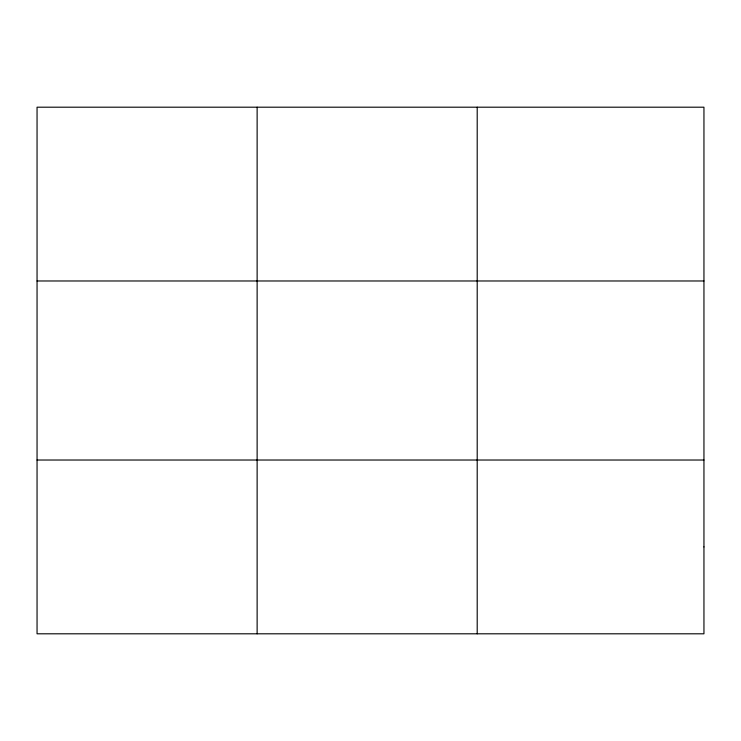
<?xml version="1.0" encoding="UTF-8"?>
<svg xmlns="http://www.w3.org/2000/svg" width="741" height="741" viewBox="0 0 741 741"><rect width="100%" height="100%" fill="white"/><g stroke="black" fill="none" stroke-linecap="round" stroke-linejoin="round"><path stroke-width="1.11" d="M257.127 107.195L257.127 633.805M477.204 107.195L477.204 633.805M37.05 280.978L703.95 280.978M37.05 460.022L703.95 460.022M703.95 546.914L703.95 633.805L37.05 633.805L37.05 107.195L703.95 107.195L703.95 546.914"/></g></svg>
